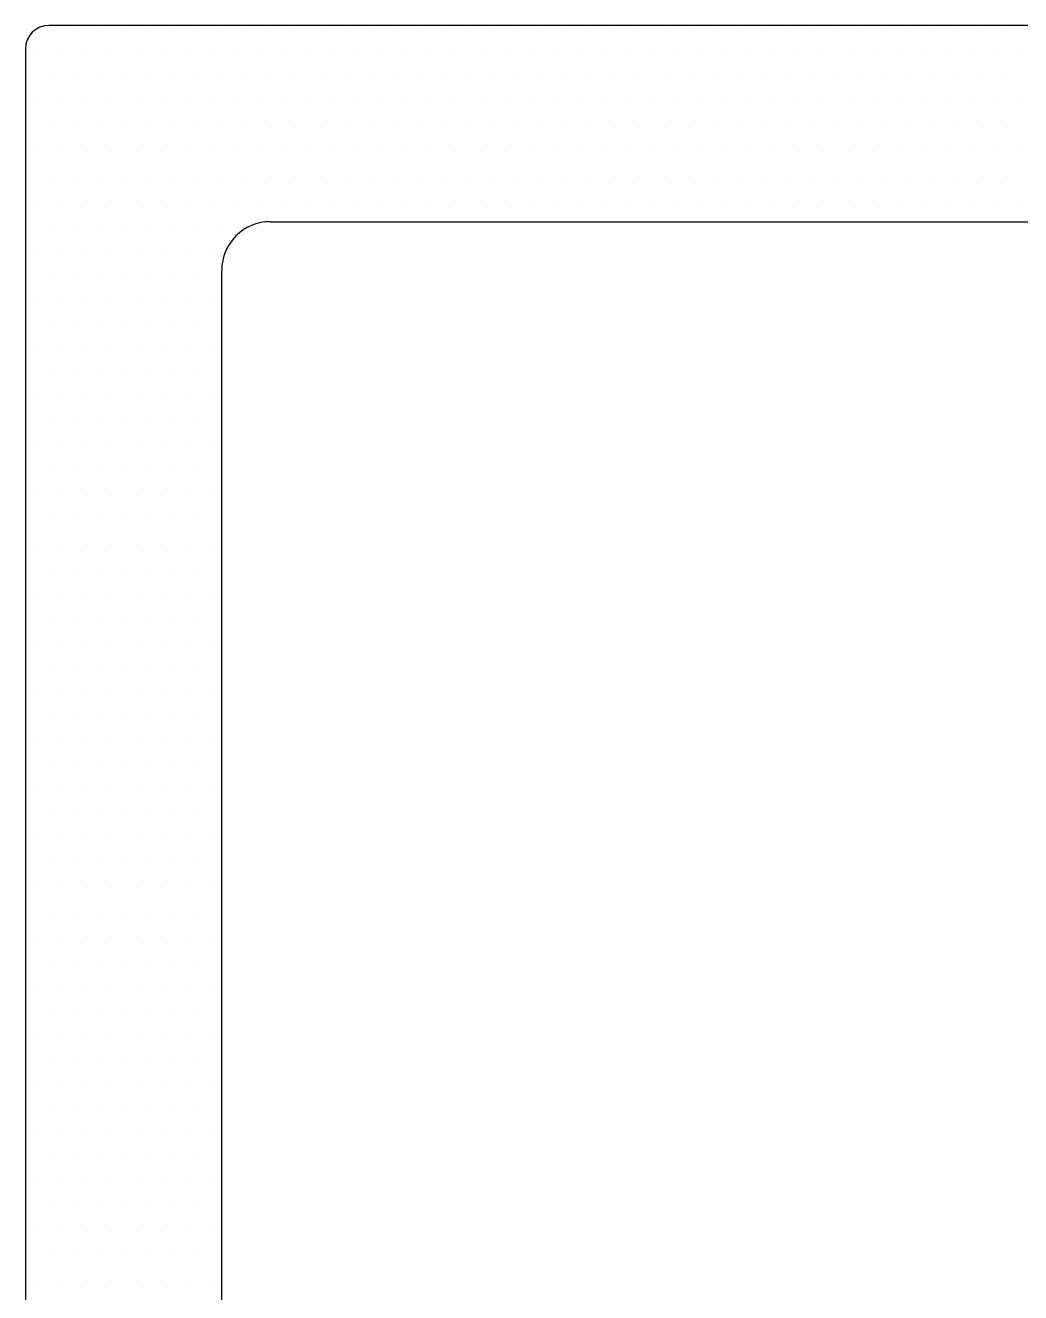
# Model space of a CAD drawing. Header units: inches. Extents: x 3.8 to 36.3, y 0.9 to 43.6.
# Drawn here: x 26.342 to 26.976, y 18.886 to 19.693 of the extents above; entities that cross this region are included whole.
import ezdxf

# ---------------------------------------------------------------- set-up
doc = ezdxf.new("R2010")
doc.units = ezdxf.units.IN
doc.header["$MEASUREMENT"] = 0
doc.layers.add('R-SWTS-DET1', color=1, linetype='Continuous')
doc.layers.add('R-SWTS-PAT1', color=5, linetype='Continuous')

msp = doc.modelspace()

# ---------------------------------------------------------------- linework, layer by layer
at = {"layer": 'R-SWTS-DET1', "lineweight": 30}
for p, q in [((28.32702, 19.69307), (26.35706, 19.69307)), ((26.34206, 19.67807), (26.34206, 18.08307)), ((26.49806, 19.56807), (27.62305, 19.56807)), ((26.46706, 18.19307), (26.46706, 19.53707))]:
    msp.add_line(p, q, dxfattribs=at)
for centre, radius in [((26.35706, 19.67807), 0.015), ((26.49806, 19.53707), 0.031)]:
    msp.add_arc(centre, radius, 90, 180, dxfattribs=at)
at = {"layer": 'R-SWTS-PAT1'}
for p, q in [((26.35804, 19.69082), (26.35804, 19.69082)), ((26.37367, 19.69082), (26.37367, 19.69082)), ((26.38929, 19.69082), (26.38929, 19.69082)), ((26.40492, 19.69082), (26.40492, 19.69082)), ((26.42054, 19.69082), (26.42054, 19.69082)), ((26.43617, 19.69082), (26.43617, 19.69082)), ((26.45179, 19.69082), (26.45179, 19.69082)), ((26.46742, 19.69082), (26.46742, 19.69082)), ((26.48304, 19.69082), (26.48304, 19.69082)), ((26.49867, 19.69082), (26.49867, 19.69082)), ((26.51429, 19.69082), (26.51429, 19.69082)), ((26.52992, 19.69082), (26.52992, 19.69082)), ((26.54554, 19.69082), (26.54554, 19.69082)), ((26.56117, 19.69082), (26.56117, 19.69082)), ((26.57679, 19.69082), (26.57679, 19.69082)), ((26.59242, 19.69082), (26.59242, 19.69082)), ((26.60804, 19.69082), (26.60804, 19.69082)), ((26.62367, 19.69082), (26.62367, 19.69082)), ((26.63929, 19.69082), (26.63929, 19.69082)), ((26.65492, 19.69082), (26.65492, 19.69082)), ((26.67054, 19.69082), (26.67054, 19.69082)), ((26.68617, 19.69082), (26.68617, 19.69082)), ((26.70179, 19.69082), (26.70179, 19.69082)), ((26.71742, 19.69082), (26.71742, 19.69082)), ((26.73304, 19.69082), (26.73304, 19.69082)), ((26.74867, 19.69082), (26.74867, 19.69082)), ((26.76429, 19.69082), (26.76429, 19.69082)), ((26.77992, 19.69082), (26.77992, 19.69082)), ((26.79554, 19.69082), (26.79554, 19.69082)), ((26.81117, 19.69082), (26.81117, 19.69082)), ((26.82679, 19.69082), (26.82679, 19.69082)), ((26.84242, 19.69082), (26.84242, 19.69082)), ((26.85804, 19.69082), (26.85804, 19.69082)), ((26.87367, 19.69082), (26.87367, 19.69082)), ((26.88929, 19.69082), (26.88929, 19.69082)), ((26.90492, 19.69082), (26.90492, 19.69082)), ((26.92054, 19.69082), (26.92054, 19.69082)), ((26.93617, 19.69082), (26.93617, 19.69082)), ((26.95179, 19.69082), (26.95179, 19.69082)), ((26.96742, 19.69082), (26.96742, 19.69082)), ((26.35023, 19.6752), (26.35023, 19.6752)), ((26.36585, 19.6752), (26.36585, 19.6752)), ((26.38148, 19.6752), (26.38148, 19.6752)), ((26.3971, 19.6752), (26.3971, 19.6752)), ((26.41273, 19.6752), (26.41273, 19.6752)), ((26.42835, 19.6752), (26.42835, 19.6752)), ((26.44398, 19.6752), (26.44398, 19.6752)), ((26.4596, 19.6752), (26.4596, 19.6752)), ((26.47523, 19.6752), (26.47523, 19.6752)), ((26.49085, 19.6752), (26.49085, 19.6752)), ((26.50648, 19.6752), (26.50648, 19.6752)), ((26.5221, 19.6752), (26.5221, 19.6752)), ((26.53773, 19.6752), (26.53773, 19.6752)), ((26.55335, 19.6752), (26.55335, 19.6752)), ((26.56898, 19.6752), (26.56898, 19.6752)), ((26.5846, 19.6752), (26.5846, 19.6752)), ((26.60023, 19.6752), (26.60023, 19.6752)), ((26.61585, 19.6752), (26.61585, 19.6752)), ((26.63148, 19.6752), (26.63148, 19.6752)), ((26.6471, 19.6752), (26.6471, 19.6752)), ((26.66273, 19.6752), (26.66273, 19.6752)), ((26.67835, 19.6752), (26.67835, 19.6752)), ((26.69398, 19.6752), (26.69398, 19.6752)), ((26.7096, 19.6752), (26.7096, 19.6752)), ((26.72523, 19.6752), (26.72523, 19.6752)), ((26.74085, 19.6752), (26.74085, 19.6752)), ((26.75648, 19.6752), (26.75648, 19.6752)), ((26.7721, 19.6752), (26.7721, 19.6752)), ((26.78773, 19.6752), (26.78773, 19.6752)), ((26.80335, 19.6752), (26.80335, 19.6752)), ((26.81898, 19.6752), (26.81898, 19.6752)), ((26.8346, 19.6752), (26.8346, 19.6752)), ((26.85023, 19.6752), (26.85023, 19.6752)), ((26.86585, 19.6752), (26.86585, 19.6752)), ((26.88148, 19.6752), (26.88148, 19.6752)), ((26.8971, 19.6752), (26.8971, 19.6752)), ((26.91273, 19.6752), (26.91273, 19.6752)), ((26.92835, 19.6752), (26.92835, 19.6752)), ((26.94398, 19.6752), (26.94398, 19.6752)), ((26.9596, 19.6752), (26.9596, 19.6752)), ((26.97523, 19.6752), (26.97523, 19.6752)), ((26.34242, 19.65957), (26.34242, 19.65957)), ((26.35804, 19.65957), (26.35804, 19.65957)), ((26.37367, 19.65957), (26.37367, 19.65957)), ((26.38929, 19.65957), (26.38929, 19.65957)), ((26.40492, 19.65957), (26.40492, 19.65957)), ((26.42054, 19.65957), (26.42054, 19.65957)), ((26.43617, 19.65957), (26.43617, 19.65957)), ((26.45179, 19.65957), (26.45179, 19.65957)), ((26.46742, 19.65957), (26.46742, 19.65957)), ((26.48304, 19.65957), (26.48304, 19.65957)), ((26.49867, 19.65957), (26.49867, 19.65957)), ((26.51429, 19.65957), (26.51429, 19.65957)), ((26.52992, 19.65957), (26.52992, 19.65957)), ((26.54554, 19.65957), (26.54554, 19.65957)), ((26.56117, 19.65957), (26.56117, 19.65957)), ((26.57679, 19.65957), (26.57679, 19.65957)), ((26.59242, 19.65957), (26.59242, 19.65957)), ((26.60804, 19.65957), (26.60804, 19.65957)), ((26.62367, 19.65957), (26.62367, 19.65957)), ((26.63929, 19.65957), (26.63929, 19.65957)), ((26.65492, 19.65957), (26.65492, 19.65957)), ((26.67054, 19.65957), (26.67054, 19.65957)), ((26.68617, 19.65957), (26.68617, 19.65957)), ((26.70179, 19.65957), (26.70179, 19.65957)), ((26.71742, 19.65957), (26.71742, 19.65957)), ((26.73304, 19.65957), (26.73304, 19.65957)), ((26.74867, 19.65957), (26.74867, 19.65957)), ((26.76429, 19.65957), (26.76429, 19.65957)), ((26.77992, 19.65957), (26.77992, 19.65957)), ((26.79554, 19.65957), (26.79554, 19.65957)), ((26.81117, 19.65957), (26.81117, 19.65957)), ((26.82679, 19.65957), (26.82679, 19.65957)), ((26.84242, 19.65957), (26.84242, 19.65957)), ((26.85804, 19.65957), (26.85804, 19.65957)), ((26.87367, 19.65957), (26.87367, 19.65957)), ((26.88929, 19.65957), (26.88929, 19.65957)), ((26.90492, 19.65957), (26.90492, 19.65957)), ((26.92054, 19.65957), (26.92054, 19.65957)), ((26.93617, 19.65957), (26.93617, 19.65957)), ((26.95179, 19.65957), (26.95179, 19.65957)), ((26.96742, 19.65957), (26.96742, 19.65957)), ((26.35023, 19.64395), (26.35023, 19.64395)), ((26.36585, 19.64395), (26.36585, 19.64395)), ((26.38148, 19.64395), (26.38148, 19.64395)), ((26.3971, 19.64395), (26.3971, 19.64395)), ((26.41273, 19.64395), (26.41273, 19.64395)), ((26.42835, 19.64395), (26.42835, 19.64395)), ((26.44398, 19.64395), (26.44398, 19.64395)), ((26.4596, 19.64395), (26.4596, 19.64395)), ((26.47523, 19.64395), (26.47523, 19.64395)), ((26.49085, 19.64395), (26.49085, 19.64395)), ((26.50648, 19.64395), (26.50648, 19.64395)), ((26.5221, 19.64395), (26.5221, 19.64395)), ((26.53773, 19.64395), (26.53773, 19.64395)), ((26.55335, 19.64395), (26.55335, 19.64395)), ((26.56898, 19.64395), (26.56898, 19.64395)), ((26.5846, 19.64395), (26.5846, 19.64395)), ((26.60023, 19.64395), (26.60023, 19.64395)), ((26.61585, 19.64395), (26.61585, 19.64395)), ((26.63148, 19.64395), (26.63148, 19.64395)), ((26.6471, 19.64395), (26.6471, 19.64395)), ((26.66273, 19.64395), (26.66273, 19.64395)), ((26.67835, 19.64395), (26.67835, 19.64395)), ((26.69398, 19.64395), (26.69398, 19.64395)), ((26.7096, 19.64395), (26.7096, 19.64395)), ((26.72523, 19.64395), (26.72523, 19.64395)), ((26.74085, 19.64395), (26.74085, 19.64395)), ((26.75648, 19.64395), (26.75648, 19.64395)), ((26.7721, 19.64395), (26.7721, 19.64395)), ((26.78773, 19.64395), (26.78773, 19.64395)), ((26.80335, 19.64395), (26.80335, 19.64395)), ((26.81898, 19.64395), (26.81898, 19.64395)), ((26.8346, 19.64395), (26.8346, 19.64395)), ((26.85023, 19.64395), (26.85023, 19.64395)), ((26.86585, 19.64395), (26.86585, 19.64395)), ((26.88148, 19.64395), (26.88148, 19.64395)), ((26.8971, 19.64395), (26.8971, 19.64395)), ((26.91273, 19.64395), (26.91273, 19.64395)), ((26.92835, 19.64395), (26.92835, 19.64395)), ((26.94398, 19.64395), (26.94398, 19.64395)), ((26.9596, 19.64395), (26.9596, 19.64395)), ((26.97523, 19.64395), (26.97523, 19.64395)), ((26.34242, 19.62832), (26.34242, 19.62832)), ((26.35804, 19.62832), (26.35804, 19.62832)), ((26.37367, 19.62832), (26.37367, 19.62832)), ((26.38929, 19.62832), (26.38929, 19.62832)), ((26.40492, 19.62832), (26.40492, 19.62832)), ((26.42054, 19.62832), (26.42054, 19.62832)), ((26.43617, 19.62832), (26.43617, 19.62832)), ((26.45179, 19.62832), (26.45179, 19.62832)), ((26.46742, 19.62832), (26.46742, 19.62832)), ((26.48304, 19.62832), (26.48304, 19.62832)), ((26.49867, 19.62832), (26.49867, 19.62832)), ((26.51429, 19.62832), (26.51429, 19.62832)), ((26.52992, 19.62832), (26.52992, 19.62832)), ((26.54554, 19.62832), (26.54554, 19.62832)), ((26.56117, 19.62832), (26.56117, 19.62832)), ((26.57679, 19.62832), (26.57679, 19.62832)), ((26.59242, 19.62832), (26.59242, 19.62832)), ((26.60804, 19.62832), (26.60804, 19.62832)), ((26.62367, 19.62832), (26.62367, 19.62832)), ((26.63929, 19.62832), (26.63929, 19.62832)), ((26.65492, 19.62832), (26.65492, 19.62832)), ((26.67054, 19.62832), (26.67054, 19.62832)), ((26.68617, 19.62832), (26.68617, 19.62832)), ((26.70179, 19.62832), (26.70179, 19.62832)), ((26.71742, 19.62832), (26.71742, 19.62832)), ((26.73304, 19.62832), (26.73304, 19.62832)), ((26.74867, 19.62832), (26.74867, 19.62832)), ((26.76429, 19.62832), (26.76429, 19.62832)), ((26.77992, 19.62832), (26.77992, 19.62832)), ((26.79554, 19.62832), (26.79554, 19.62832)), ((26.81117, 19.62832), (26.81117, 19.62832)), ((26.82679, 19.62832), (26.82679, 19.62832)), ((26.84242, 19.62832), (26.84242, 19.62832)), ((26.85804, 19.62832), (26.85804, 19.62832)), ((26.87367, 19.62832), (26.87367, 19.62832)), ((26.88929, 19.62832), (26.88929, 19.62832)), ((26.90492, 19.62832), (26.90492, 19.62832)), ((26.92054, 19.62832), (26.92054, 19.62832)), ((26.93617, 19.62832), (26.93617, 19.62832)), ((26.95179, 19.62832), (26.95179, 19.62832)), ((26.96742, 19.62832), (26.96742, 19.62832)), ((26.35023, 19.6127), (26.35023, 19.6127)), ((26.36585, 19.6127), (26.36585, 19.6127)), ((26.38148, 19.6127), (26.38148, 19.6127)), ((26.3971, 19.6127), (26.3971, 19.6127)), ((26.41273, 19.6127), (26.41273, 19.6127)), ((26.42835, 19.6127), (26.42835, 19.6127)), ((26.44398, 19.6127), (26.44398, 19.6127)), ((26.4596, 19.6127), (26.4596, 19.6127)), ((26.47523, 19.6127), (26.47523, 19.6127)), ((26.49085, 19.6127), (26.49085, 19.6127)), ((26.50648, 19.6127), (26.50648, 19.6127)), ((26.5221, 19.6127), (26.5221, 19.6127)), ((26.53773, 19.6127), (26.53773, 19.6127)), ((26.55335, 19.6127), (26.55335, 19.6127)), ((26.56898, 19.6127), (26.56898, 19.6127)), ((26.5846, 19.6127), (26.5846, 19.6127)), ((26.60023, 19.6127), (26.60023, 19.6127)), ((26.61585, 19.6127), (26.61585, 19.6127)), ((26.63148, 19.6127), (26.63148, 19.6127)), ((26.6471, 19.6127), (26.6471, 19.6127)), ((26.66273, 19.6127), (26.66273, 19.6127)), ((26.67835, 19.6127), (26.67835, 19.6127)), ((26.69398, 19.6127), (26.69398, 19.6127)), ((26.7096, 19.6127), (26.7096, 19.6127)), ((26.72523, 19.6127), (26.72523, 19.6127)), ((26.74085, 19.6127), (26.74085, 19.6127)), ((26.75648, 19.6127), (26.75648, 19.6127)), ((26.7721, 19.6127), (26.7721, 19.6127)), ((26.78773, 19.6127), (26.78773, 19.6127)), ((26.80335, 19.6127), (26.80335, 19.6127)), ((26.81898, 19.6127), (26.81898, 19.6127)), ((26.8346, 19.6127), (26.8346, 19.6127)), ((26.85023, 19.6127), (26.85023, 19.6127)), ((26.86585, 19.6127), (26.86585, 19.6127)), ((26.88148, 19.6127), (26.88148, 19.6127)), ((26.8971, 19.6127), (26.8971, 19.6127)), ((26.91273, 19.6127), (26.91273, 19.6127)), ((26.92835, 19.6127), (26.92835, 19.6127)), ((26.94398, 19.6127), (26.94398, 19.6127)), ((26.9596, 19.6127), (26.9596, 19.6127)), ((26.97523, 19.6127), (26.97523, 19.6127)), ((26.34242, 19.59707), (26.34242, 19.59707)), ((26.35804, 19.59707), (26.35804, 19.59707)), ((26.37367, 19.59707), (26.37367, 19.59707)), ((26.38929, 19.59707), (26.38929, 19.59707)), ((26.40492, 19.59707), (26.40492, 19.59707)), ((26.42054, 19.59707), (26.42054, 19.59707)), ((26.43617, 19.59707), (26.43617, 19.59707)), ((26.45179, 19.59707), (26.45179, 19.59707)), ((26.46742, 19.59707), (26.46742, 19.59707)), ((26.48304, 19.59707), (26.48304, 19.59707)), ((26.49867, 19.59707), (26.49867, 19.59707)), ((26.51429, 19.59707), (26.51429, 19.59707)), ((26.52992, 19.59707), (26.52992, 19.59707)), ((26.54554, 19.59707), (26.54554, 19.59707)), ((26.56117, 19.59707), (26.56117, 19.59707)), ((26.57679, 19.59707), (26.57679, 19.59707)), ((26.59242, 19.59707), (26.59242, 19.59707)), ((26.60804, 19.59707), (26.60804, 19.59707)), ((26.62367, 19.59707), (26.62367, 19.59707)), ((26.63929, 19.59707), (26.63929, 19.59707)), ((26.65492, 19.59707), (26.65492, 19.59707)), ((26.67054, 19.59707), (26.67054, 19.59707)), ((26.68617, 19.59707), (26.68617, 19.59707)), ((26.70179, 19.59707), (26.70179, 19.59707)), ((26.71742, 19.59707), (26.71742, 19.59707)), ((26.73304, 19.59707), (26.73304, 19.59707)), ((26.74867, 19.59707), (26.74867, 19.59707)), ((26.76429, 19.59707), (26.76429, 19.59707)), ((26.77992, 19.59707), (26.77992, 19.59707)), ((26.79554, 19.59707), (26.79554, 19.59707)), ((26.81117, 19.59707), (26.81117, 19.59707)), ((26.82679, 19.59707), (26.82679, 19.59707)), ((26.84242, 19.59707), (26.84242, 19.59707)), ((26.85804, 19.59707), (26.85804, 19.59707)), ((26.87367, 19.59707), (26.87367, 19.59707)), ((26.88929, 19.59707), (26.88929, 19.59707)), ((26.90492, 19.59707), (26.90492, 19.59707)), ((26.92054, 19.59707), (26.92054, 19.59707)), ((26.93617, 19.59707), (26.93617, 19.59707)), ((26.95179, 19.59707), (26.95179, 19.59707)), ((26.96742, 19.59707), (26.96742, 19.59707)), ((26.35023, 19.58145), (26.35023, 19.58145)), ((26.36585, 19.58145), (26.36585, 19.58145)), ((26.38148, 19.58145), (26.38148, 19.58145)), ((26.3971, 19.58145), (26.3971, 19.58145)), ((26.41273, 19.58145), (26.41273, 19.58145)), ((26.42835, 19.58145), (26.42835, 19.58145)), ((26.44398, 19.58145), (26.44398, 19.58145)), ((26.4596, 19.58145), (26.4596, 19.58145)), ((26.47523, 19.58145), (26.47523, 19.58145)), ((26.49085, 19.58145), (26.49085, 19.58145)), ((26.50648, 19.58145), (26.50648, 19.58145)), ((26.5221, 19.58145), (26.5221, 19.58145)), ((26.53773, 19.58145), (26.53773, 19.58145)), ((26.55335, 19.58145), (26.55335, 19.58145)), ((26.56898, 19.58145), (26.56898, 19.58145)), ((26.5846, 19.58145), (26.5846, 19.58145)), ((26.60023, 19.58145), (26.60023, 19.58145)), ((26.61585, 19.58145), (26.61585, 19.58145)), ((26.63148, 19.58145), (26.63148, 19.58145)), ((26.6471, 19.58145), (26.6471, 19.58145)), ((26.66273, 19.58145), (26.66273, 19.58145)), ((26.67835, 19.58145), (26.67835, 19.58145)), ((26.69398, 19.58145), (26.69398, 19.58145)), ((26.7096, 19.58145), (26.7096, 19.58145)), ((26.72523, 19.58145), (26.72523, 19.58145)), ((26.74085, 19.58145), (26.74085, 19.58145)), ((26.75648, 19.58145), (26.75648, 19.58145)), ((26.7721, 19.58145), (26.7721, 19.58145)), ((26.78773, 19.58145), (26.78773, 19.58145)), ((26.80335, 19.58145), (26.80335, 19.58145)), ((26.81898, 19.58145), (26.81898, 19.58145)), ((26.8346, 19.58145), (26.8346, 19.58145)), ((26.85023, 19.58145), (26.85023, 19.58145)), ((26.86585, 19.58145), (26.86585, 19.58145)), ((26.88148, 19.58145), (26.88148, 19.58145)), ((26.8971, 19.58145), (26.8971, 19.58145)), ((26.91273, 19.58145), (26.91273, 19.58145)), ((26.92835, 19.58145), (26.92835, 19.58145)), ((26.94398, 19.58145), (26.94398, 19.58145)), ((26.9596, 19.58145), (26.9596, 19.58145)), ((26.97523, 19.58145), (26.97523, 19.58145)), ((26.34242, 19.56582), (26.34242, 19.56582)), ((26.35804, 19.56582), (26.35804, 19.56582)), ((26.37367, 19.56582), (26.37367, 19.56582)), ((26.38929, 19.56582), (26.38929, 19.56582)), ((26.40492, 19.56582), (26.40492, 19.56582)), ((26.42054, 19.56582), (26.42054, 19.56582)), ((26.43617, 19.56582), (26.43617, 19.56582)), ((26.45179, 19.56582), (26.45179, 19.56582)), ((26.46742, 19.56582), (26.46742, 19.56582)), ((26.48304, 19.56582), (26.48304, 19.56582)), ((26.35023, 19.5502), (26.35023, 19.5502)), ((26.36585, 19.5502), (26.36585, 19.5502)), ((26.38148, 19.5502), (26.38148, 19.5502)), ((26.3971, 19.5502), (26.3971, 19.5502)), ((26.41273, 19.5502), (26.41273, 19.5502)), ((26.42835, 19.5502), (26.42835, 19.5502)), ((26.44398, 19.5502), (26.44398, 19.5502)), ((26.4596, 19.5502), (26.4596, 19.5502)), ((26.34242, 19.53457), (26.34242, 19.53457)), ((26.35804, 19.53457), (26.35804, 19.53457)), ((26.37367, 19.53457), (26.37367, 19.53457)), ((26.38929, 19.53457), (26.38929, 19.53457)), ((26.40492, 19.53457), (26.40492, 19.53457)), ((26.42054, 19.53457), (26.42054, 19.53457)), ((26.43617, 19.53457), (26.43617, 19.53457)), ((26.45179, 19.53457), (26.45179, 19.53457)), ((26.35023, 19.51895), (26.35023, 19.51895)), ((26.36585, 19.51895), (26.36585, 19.51895)), ((26.38148, 19.51895), (26.38148, 19.51895)), ((26.3971, 19.51895), (26.3971, 19.51895)), ((26.41273, 19.51895), (26.41273, 19.51895)), ((26.42835, 19.51895), (26.42835, 19.51895)), ((26.44398, 19.51895), (26.44398, 19.51895)), ((26.4596, 19.51895), (26.4596, 19.51895)), ((26.34242, 19.50332), (26.34242, 19.50332)), ((26.35804, 19.50332), (26.35804, 19.50332)), ((26.37367, 19.50332), (26.37367, 19.50332)), ((26.38929, 19.50332), (26.38929, 19.50332)), ((26.40492, 19.50332), (26.40492, 19.50332)), ((26.42054, 19.50332), (26.42054, 19.50332)), ((26.43617, 19.50332), (26.43617, 19.50332)), ((26.45179, 19.50332), (26.45179, 19.50332)), ((26.35023, 19.4877), (26.35023, 19.4877)), ((26.36585, 19.4877), (26.36585, 19.4877)), ((26.38148, 19.4877), (26.38148, 19.4877)), ((26.3971, 19.4877), (26.3971, 19.4877)), ((26.41273, 19.4877), (26.41273, 19.4877)), ((26.42835, 19.4877), (26.42835, 19.4877)), ((26.44398, 19.4877), (26.44398, 19.4877)), ((26.4596, 19.4877), (26.4596, 19.4877)), ((26.34242, 19.47207), (26.34242, 19.47207)), ((26.35804, 19.47207), (26.35804, 19.47207)), ((26.37367, 19.47207), (26.37367, 19.47207)), ((26.38929, 19.47207), (26.38929, 19.47207)), ((26.40492, 19.47207), (26.40492, 19.47207)), ((26.42054, 19.47207), (26.42054, 19.47207)), ((26.43617, 19.47207), (26.43617, 19.47207)), ((26.45179, 19.47207), (26.45179, 19.47207)), ((26.35023, 19.45645), (26.35023, 19.45645)), ((26.36585, 19.45645), (26.36585, 19.45645)), ((26.38148, 19.45645), (26.38148, 19.45645)), ((26.3971, 19.45645), (26.3971, 19.45645)), ((26.41273, 19.45645), (26.41273, 19.45645)), ((26.42835, 19.45645), (26.42835, 19.45645)), ((26.44398, 19.45645), (26.44398, 19.45645)), ((26.4596, 19.45645), (26.4596, 19.45645)), ((26.34242, 19.44082), (26.34242, 19.44082)), ((26.35804, 19.44082), (26.35804, 19.44082)), ((26.37367, 19.44082), (26.37367, 19.44082)), ((26.38929, 19.44082), (26.38929, 19.44082)), ((26.40492, 19.44082), (26.40492, 19.44082)), ((26.42054, 19.44082), (26.42054, 19.44082)), ((26.43617, 19.44082), (26.43617, 19.44082)), ((26.45179, 19.44082), (26.45179, 19.44082)), ((26.35023, 19.4252), (26.35023, 19.4252)), ((26.36585, 19.4252), (26.36585, 19.4252)), ((26.38148, 19.4252), (26.38148, 19.4252)), ((26.3971, 19.4252), (26.3971, 19.4252)), ((26.41273, 19.4252), (26.41273, 19.4252)), ((26.42835, 19.4252), (26.42835, 19.4252)), ((26.44398, 19.4252), (26.44398, 19.4252)), ((26.4596, 19.4252), (26.4596, 19.4252)), ((26.34242, 19.40957), (26.34242, 19.40957)), ((26.35804, 19.40957), (26.35804, 19.40957)), ((26.37367, 19.40957), (26.37367, 19.40957)), ((26.38929, 19.40957), (26.38929, 19.40957)), ((26.40492, 19.40957), (26.40492, 19.40957)), ((26.42054, 19.40957), (26.42054, 19.40957)), ((26.43617, 19.40957), (26.43617, 19.40957)), ((26.45179, 19.40957), (26.45179, 19.40957)), ((26.35023, 19.39395), (26.35023, 19.39395)), ((26.36585, 19.39395), (26.36585, 19.39395)), ((26.38148, 19.39395), (26.38148, 19.39395)), ((26.3971, 19.39395), (26.3971, 19.39395)), ((26.41273, 19.39395), (26.41273, 19.39395)), ((26.42835, 19.39395), (26.42835, 19.39395)), ((26.44398, 19.39395), (26.44398, 19.39395)), ((26.4596, 19.39395), (26.4596, 19.39395)), ((26.34242, 19.37832), (26.34242, 19.37832)), ((26.35804, 19.37832), (26.35804, 19.37832)), ((26.37367, 19.37832), (26.37367, 19.37832)), ((26.38929, 19.37832), (26.38929, 19.37832)), ((26.40492, 19.37832), (26.40492, 19.37832)), ((26.42054, 19.37832), (26.42054, 19.37832)), ((26.43617, 19.37832), (26.43617, 19.37832)), ((26.45179, 19.37832), (26.45179, 19.37832)), ((26.35023, 19.3627), (26.35023, 19.3627)), ((26.36585, 19.3627), (26.36585, 19.3627)), ((26.38148, 19.3627), (26.38148, 19.3627)), ((26.3971, 19.3627), (26.3971, 19.3627)), ((26.41273, 19.3627), (26.41273, 19.3627)), ((26.42835, 19.3627), (26.42835, 19.3627)), ((26.44398, 19.3627), (26.44398, 19.3627)), ((26.4596, 19.3627), (26.4596, 19.3627)), ((26.34242, 19.34707), (26.34242, 19.34707)), ((26.35804, 19.34707), (26.35804, 19.34707)), ((26.37367, 19.34707), (26.37367, 19.34707)), ((26.38929, 19.34707), (26.38929, 19.34707)), ((26.40492, 19.34707), (26.40492, 19.34707)), ((26.42054, 19.34707), (26.42054, 19.34707)), ((26.43617, 19.34707), (26.43617, 19.34707)), ((26.45179, 19.34707), (26.45179, 19.34707)), ((26.35023, 19.33145), (26.35023, 19.33145)), ((26.36585, 19.33145), (26.36585, 19.33145)), ((26.38148, 19.33145), (26.38148, 19.33145)), ((26.3971, 19.33145), (26.3971, 19.33145)), ((26.41273, 19.33145), (26.41273, 19.33145)), ((26.42835, 19.33145), (26.42835, 19.33145)), ((26.44398, 19.33145), (26.44398, 19.33145)), ((26.4596, 19.33145), (26.4596, 19.33145)), ((26.34242, 19.31582), (26.34242, 19.31582)), ((26.35804, 19.31582), (26.35804, 19.31582)), ((26.37367, 19.31582), (26.37367, 19.31582)), ((26.38929, 19.31582), (26.38929, 19.31582)), ((26.40492, 19.31582), (26.40492, 19.31582)), ((26.42054, 19.31582), (26.42054, 19.31582)), ((26.43617, 19.31582), (26.43617, 19.31582)), ((26.45179, 19.31582), (26.45179, 19.31582)), ((26.35023, 19.3002), (26.35023, 19.3002)), ((26.36585, 19.3002), (26.36585, 19.3002)), ((26.38148, 19.3002), (26.38148, 19.3002)), ((26.3971, 19.3002), (26.3971, 19.3002)), ((26.41273, 19.3002), (26.41273, 19.3002)), ((26.42835, 19.3002), (26.42835, 19.3002)), ((26.44398, 19.3002), (26.44398, 19.3002)), ((26.4596, 19.3002), (26.4596, 19.3002)), ((26.34242, 19.28457), (26.34242, 19.28457)), ((26.35804, 19.28457), (26.35804, 19.28457)), ((26.37367, 19.28457), (26.37367, 19.28457)), ((26.38929, 19.28457), (26.38929, 19.28457)), ((26.40492, 19.28457), (26.40492, 19.28457)), ((26.42054, 19.28457), (26.42054, 19.28457)), ((26.43617, 19.28457), (26.43617, 19.28457)), ((26.45179, 19.28457), (26.45179, 19.28457)), ((26.35023, 19.26895), (26.35023, 19.26895)), ((26.36585, 19.26895), (26.36585, 19.26895)), ((26.38148, 19.26895), (26.38148, 19.26895)), ((26.3971, 19.26895), (26.3971, 19.26895)), ((26.41273, 19.26895), (26.41273, 19.26895)), ((26.42835, 19.26895), (26.42835, 19.26895)), ((26.44398, 19.26895), (26.44398, 19.26895)), ((26.4596, 19.26895), (26.4596, 19.26895)), ((26.34242, 19.25332), (26.34242, 19.25332)), ((26.35804, 19.25332), (26.35804, 19.25332)), ((26.37367, 19.25332), (26.37367, 19.25332)), ((26.38929, 19.25332), (26.38929, 19.25332)), ((26.40492, 19.25332), (26.40492, 19.25332)), ((26.42054, 19.25332), (26.42054, 19.25332)), ((26.43617, 19.25332), (26.43617, 19.25332)), ((26.45179, 19.25332), (26.45179, 19.25332)), ((26.35023, 19.2377), (26.35023, 19.2377)), ((26.36585, 19.2377), (26.36585, 19.2377)), ((26.38148, 19.2377), (26.38148, 19.2377)), ((26.3971, 19.2377), (26.3971, 19.2377)), ((26.41273, 19.2377), (26.41273, 19.2377)), ((26.42835, 19.2377), (26.42835, 19.2377)), ((26.44398, 19.2377), (26.44398, 19.2377)), ((26.4596, 19.2377), (26.4596, 19.2377)), ((26.34242, 19.22207), (26.34242, 19.22207)), ((26.35804, 19.22207), (26.35804, 19.22207)), ((26.37367, 19.22207), (26.37367, 19.22207)), ((26.38929, 19.22207), (26.38929, 19.22207)), ((26.40492, 19.22207), (26.40492, 19.22207)), ((26.42054, 19.22207), (26.42054, 19.22207)), ((26.43617, 19.22207), (26.43617, 19.22207)), ((26.45179, 19.22207), (26.45179, 19.22207)), ((26.35023, 19.20645), (26.35023, 19.20645)), ((26.36585, 19.20645), (26.36585, 19.20645)), ((26.38148, 19.20645), (26.38148, 19.20645)), ((26.3971, 19.20645), (26.3971, 19.20645)), ((26.41273, 19.20645), (26.41273, 19.20645)), ((26.42835, 19.20645), (26.42835, 19.20645)), ((26.44398, 19.20645), (26.44398, 19.20645)), ((26.4596, 19.20645), (26.4596, 19.20645)), ((26.34242, 19.19082), (26.34242, 19.19082)), ((26.35804, 19.19082), (26.35804, 19.19082)), ((26.37367, 19.19082), (26.37367, 19.19082)), ((26.38929, 19.19082), (26.38929, 19.19082)), ((26.40492, 19.19082), (26.40492, 19.19082)), ((26.42054, 19.19082), (26.42054, 19.19082)), ((26.43617, 19.19082), (26.43617, 19.19082)), ((26.45179, 19.19082), (26.45179, 19.19082)), ((26.35023, 19.1752), (26.35023, 19.1752)), ((26.36585, 19.1752), (26.36585, 19.1752)), ((26.38148, 19.1752), (26.38148, 19.1752)), ((26.3971, 19.1752), (26.3971, 19.1752)), ((26.41273, 19.1752), (26.41273, 19.1752)), ((26.42835, 19.1752), (26.42835, 19.1752)), ((26.44398, 19.1752), (26.44398, 19.1752)), ((26.4596, 19.1752), (26.4596, 19.1752)), ((26.34242, 19.15957), (26.34242, 19.15957)), ((26.35804, 19.15957), (26.35804, 19.15957)), ((26.37367, 19.15957), (26.37367, 19.15957)), ((26.38929, 19.15957), (26.38929, 19.15957)), ((26.40492, 19.15957), (26.40492, 19.15957)), ((26.42054, 19.15957), (26.42054, 19.15957)), ((26.43617, 19.15957), (26.43617, 19.15957)), ((26.45179, 19.15957), (26.45179, 19.15957)), ((26.35023, 19.14395), (26.35023, 19.14395)), ((26.36585, 19.14395), (26.36585, 19.14395)), ((26.38148, 19.14395), (26.38148, 19.14395)), ((26.3971, 19.14395), (26.3971, 19.14395)), ((26.41273, 19.14395), (26.41273, 19.14395)), ((26.42835, 19.14395), (26.42835, 19.14395)), ((26.44398, 19.14395), (26.44398, 19.14395)), ((26.4596, 19.14395), (26.4596, 19.14395)), ((26.34242, 19.12832), (26.34242, 19.12832)), ((26.35804, 19.12832), (26.35804, 19.12832)), ((26.37367, 19.12832), (26.37367, 19.12832)), ((26.38929, 19.12832), (26.38929, 19.12832)), ((26.40492, 19.12832), (26.40492, 19.12832)), ((26.42054, 19.12832), (26.42054, 19.12832)), ((26.43617, 19.12832), (26.43617, 19.12832)), ((26.45179, 19.12832), (26.45179, 19.12832)), ((26.35023, 19.1127), (26.35023, 19.1127)), ((26.36585, 19.1127), (26.36585, 19.1127)), ((26.38148, 19.1127), (26.38148, 19.1127)), ((26.3971, 19.1127), (26.3971, 19.1127)), ((26.41273, 19.1127), (26.41273, 19.1127)), ((26.42835, 19.1127), (26.42835, 19.1127)), ((26.44398, 19.1127), (26.44398, 19.1127)), ((26.4596, 19.1127), (26.4596, 19.1127)), ((26.34242, 19.09707), (26.34242, 19.09707)), ((26.35804, 19.09707), (26.35804, 19.09707)), ((26.37367, 19.09707), (26.37367, 19.09707)), ((26.38929, 19.09707), (26.38929, 19.09707)), ((26.40492, 19.09707), (26.40492, 19.09707)), ((26.42054, 19.09707), (26.42054, 19.09707)), ((26.43617, 19.09707), (26.43617, 19.09707)), ((26.45179, 19.09707), (26.45179, 19.09707)), ((26.35023, 19.08145), (26.35023, 19.08145)), ((26.36585, 19.08145), (26.36585, 19.08145)), ((26.38148, 19.08145), (26.38148, 19.08145)), ((26.3971, 19.08145), (26.3971, 19.08145)), ((26.41273, 19.08145), (26.41273, 19.08145)), ((26.42835, 19.08145), (26.42835, 19.08145)), ((26.44398, 19.08145), (26.44398, 19.08145)), ((26.4596, 19.08145), (26.4596, 19.08145)), ((26.34242, 19.06582), (26.34242, 19.06582)), ((26.35804, 19.06582), (26.35804, 19.06582)), ((26.37367, 19.06582), (26.37367, 19.06582)), ((26.38929, 19.06582), (26.38929, 19.06582)), ((26.40492, 19.06582), (26.40492, 19.06582)), ((26.42054, 19.06582), (26.42054, 19.06582)), ((26.43617, 19.06582), (26.43617, 19.06582)), ((26.45179, 19.06582), (26.45179, 19.06582)), ((26.35023, 19.0502), (26.35023, 19.0502)), ((26.36585, 19.0502), (26.36585, 19.0502)), ((26.38148, 19.0502), (26.38148, 19.0502)), ((26.3971, 19.0502), (26.3971, 19.0502)), ((26.41273, 19.0502), (26.41273, 19.0502)), ((26.42835, 19.0502), (26.42835, 19.0502)), ((26.44398, 19.0502), (26.44398, 19.0502)), ((26.4596, 19.0502), (26.4596, 19.0502)), ((26.34242, 19.03457), (26.34242, 19.03457)), ((26.35804, 19.03457), (26.35804, 19.03457)), ((26.37367, 19.03457), (26.37367, 19.03457)), ((26.38929, 19.03457), (26.38929, 19.03457)), ((26.40492, 19.03457), (26.40492, 19.03457)), ((26.42054, 19.03457), (26.42054, 19.03457)), ((26.43617, 19.03457), (26.43617, 19.03457)), ((26.45179, 19.03457), (26.45179, 19.03457)), ((26.35023, 19.01895), (26.35023, 19.01895)), ((26.36585, 19.01895), (26.36585, 19.01895)), ((26.38148, 19.01895), (26.38148, 19.01895)), ((26.3971, 19.01895), (26.3971, 19.01895)), ((26.41273, 19.01895), (26.41273, 19.01895)), ((26.42835, 19.01895), (26.42835, 19.01895)), ((26.44398, 19.01895), (26.44398, 19.01895)), ((26.4596, 19.01895), (26.4596, 19.01895)), ((26.34242, 19.00332), (26.34242, 19.00332)), ((26.35804, 19.00332), (26.35804, 19.00332)), ((26.37367, 19.00332), (26.37367, 19.00332)), ((26.38929, 19.00332), (26.38929, 19.00332)), ((26.40492, 19.00332), (26.40492, 19.00332)), ((26.42054, 19.00332), (26.42054, 19.00332)), ((26.43617, 19.00332), (26.43617, 19.00332)), ((26.45179, 19.00332), (26.45179, 19.00332)), ((26.35023, 18.9877), (26.35023, 18.9877)), ((26.36585, 18.9877), (26.36585, 18.9877)), ((26.38148, 18.9877), (26.38148, 18.9877)), ((26.3971, 18.9877), (26.3971, 18.9877)), ((26.41273, 18.9877), (26.41273, 18.9877)), ((26.42835, 18.9877), (26.42835, 18.9877)), ((26.44398, 18.9877), (26.44398, 18.9877)), ((26.4596, 18.9877), (26.4596, 18.9877)), ((26.34242, 18.97207), (26.34242, 18.97207)), ((26.35804, 18.97207), (26.35804, 18.97207)), ((26.37367, 18.97207), (26.37367, 18.97207)), ((26.38929, 18.97207), (26.38929, 18.97207)), ((26.40492, 18.97207), (26.40492, 18.97207)), ((26.42054, 18.97207), (26.42054, 18.97207)), ((26.43617, 18.97207), (26.43617, 18.97207)), ((26.45179, 18.97207), (26.45179, 18.97207)), ((26.35023, 18.95645), (26.35023, 18.95645)), ((26.36585, 18.95645), (26.36585, 18.95645)), ((26.38148, 18.95645), (26.38148, 18.95645)), ((26.3971, 18.95645), (26.3971, 18.95645)), ((26.41273, 18.95645), (26.41273, 18.95645)), ((26.42835, 18.95645), (26.42835, 18.95645)), ((26.44398, 18.95645), (26.44398, 18.95645)), ((26.4596, 18.95645), (26.4596, 18.95645)), ((26.34242, 18.94082), (26.34242, 18.94082)), ((26.35804, 18.94082), (26.35804, 18.94082)), ((26.37367, 18.94082), (26.37367, 18.94082)), ((26.38929, 18.94082), (26.38929, 18.94082)), ((26.40492, 18.94082), (26.40492, 18.94082)), ((26.42054, 18.94082), (26.42054, 18.94082)), ((26.43617, 18.94082), (26.43617, 18.94082)), ((26.45179, 18.94082), (26.45179, 18.94082)), ((26.35023, 18.9252), (26.35023, 18.9252)), ((26.36585, 18.9252), (26.36585, 18.9252)), ((26.38148, 18.9252), (26.38148, 18.9252)), ((26.3971, 18.9252), (26.3971, 18.9252)), ((26.41273, 18.9252), (26.41273, 18.9252)), ((26.42835, 18.9252), (26.42835, 18.9252)), ((26.44398, 18.9252), (26.44398, 18.9252)), ((26.4596, 18.9252), (26.4596, 18.9252)), ((26.34242, 18.90957), (26.34242, 18.90957)), ((26.35804, 18.90957), (26.35804, 18.90957)), ((26.37367, 18.90957), (26.37367, 18.90957)), ((26.38929, 18.90957), (26.38929, 18.90957)), ((26.40492, 18.90957), (26.40492, 18.90957)), ((26.42054, 18.90957), (26.42054, 18.90957)), ((26.43617, 18.90957), (26.43617, 18.90957)), ((26.45179, 18.90957), (26.45179, 18.90957)), ((26.35023, 18.89395), (26.35023, 18.89395)), ((26.36585, 18.89395), (26.36585, 18.89395)), ((26.38148, 18.89395), (26.38148, 18.89395)), ((26.3971, 18.89395), (26.3971, 18.89395)), ((26.41273, 18.89395), (26.41273, 18.89395)), ((26.42835, 18.89395), (26.42835, 18.89395)), ((26.44398, 18.89395), (26.44398, 18.89395)), ((26.4596, 18.89395), (26.4596, 18.89395))]:
    msp.add_line(p, q, dxfattribs=at)

doc.saveas('drawing.dxf')
